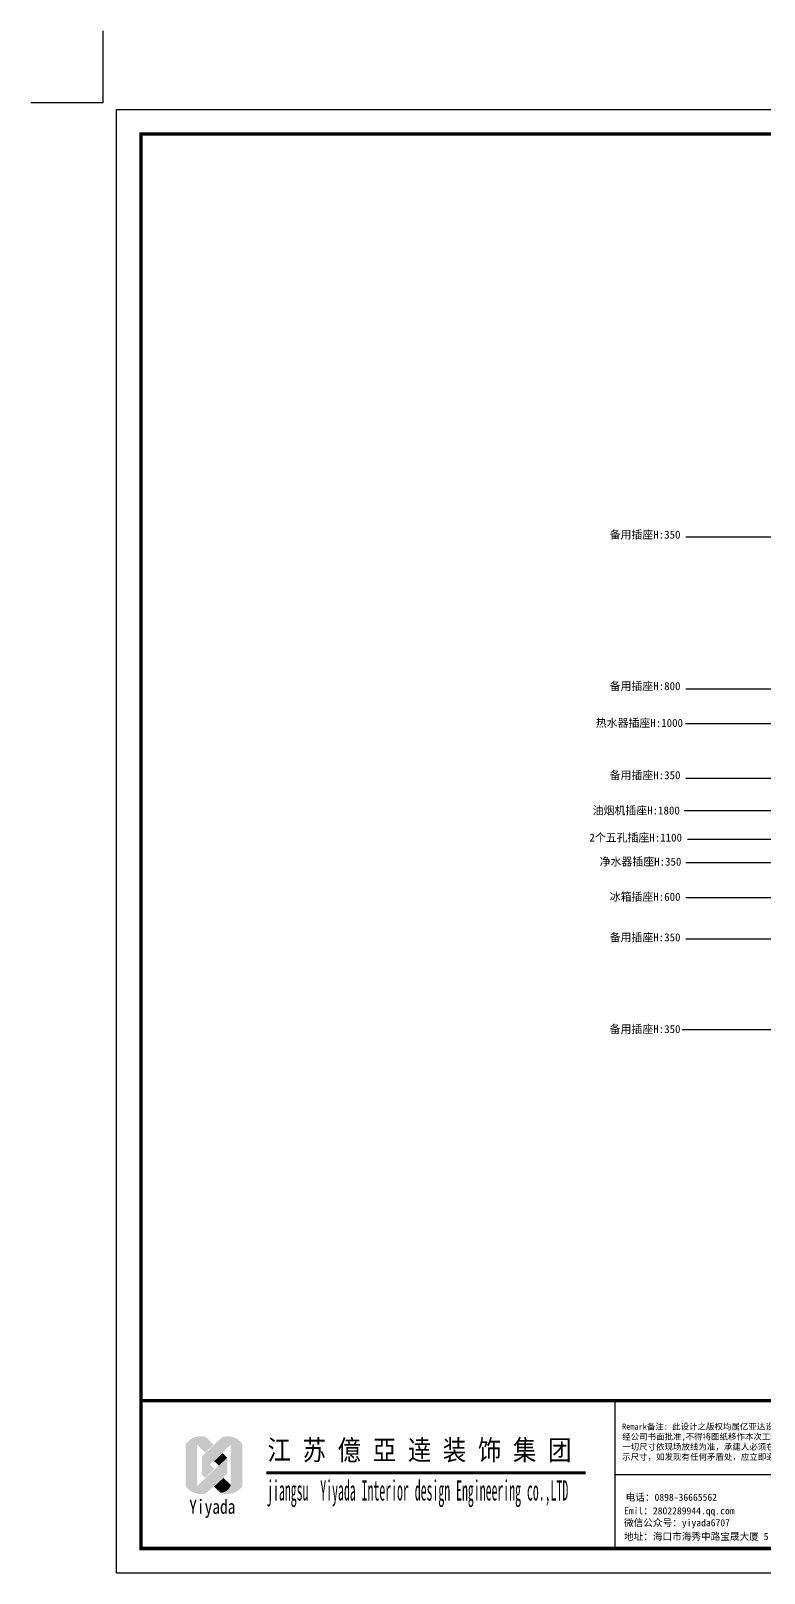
# Model space of a CAD drawing. Header units: millimetres. Extents: x -1705246 to 222838, y -3231245 to 126310.
# Drawn here: x 138804 to 152558, y -10165 to 18750 of the extents above; entities that cross this region are included whole.
import ezdxf

# ---------------------------------------------------------------- set-up
doc = ezdxf.new("R2010")
doc.units = ezdxf.units.MM
for name, color, linetype in [('0-01图框模板说明', 2, 'Continuous'), ('0-02图框细线', 136, 'Continuous'), ('06其他', 8, 'Continuous'), ('layer 1', 7, 'Continuous'), ('TK', 1, 'Continuous')]:
    doc.layers.add(name, color=color, linetype=linetype)
doc.layers.add('Z not print', color=8, linetype='Continuous', plot=False)
doc.styles.add('H1', font='')
doc.styles.get("Standard").update_dxf_attribs({"font": ''})
doc.styles.add('STYLE1', font='')
doc.styles.get('H1').set_extended_font_data('SimSun')
doc.styles.get('Standard').set_extended_font_data('SimSun')
doc.styles.get('STYLE1').set_extended_font_data('SimSun')
doc.dimstyles.new('ISO-25', dxfattribs={"dimscale": 70, "dimtxt": 2.5, "dimasz": 2.5, "dimexe": 1.25, "dimexo": 0.625, "dimtad": 1, "dimdec": 0, "dimtxsty": 'Standard', "dimblk": 'ARCHTICK', "dimcen": 2.5, "dimclrd": 251, "dimclre": 251, "dimclrt": 3, "dimadec": 0, "dimazin": 0, "dimtfac": 1, "dimtdec": 0, "dimtix": 1, "dimtmove": 2, "dimatfit": 3, "dimfxl": 1, "dimarcsym": 0})

# ---------------------------------------------------------------- blocks, each defined once
blk = doc.blocks.new('_ArchTick')
at = {"color": 0, "linetype": 'ByBlock', "const_width": 0.15}
blk.add_lwpolyline([(-0.5, -0.5), (0.5, 0.5)], dxfattribs=at)

msp = doc.modelspace()

# ---------------------------------------------------------------- hatches: boundary and pattern name
at = {"layer": '06其他', "linetype": 'ByBlock'}
h = msp.add_hatch(color=7, dxfattribs=at)
h.set_gradient(color1=(255, 241, 220), color2=(255, 110, 0), rotation=45, tint=1, name='HEMISPHERICAL')
h.paths.add_polyline_path([(141708, -7745.3), (141708, -7755.5, -0.16489), (141918.8, -7755.5), (142074.9, -7905.4), (142230.3, -7754.9), (142077, -7607.7, 0.3131734)])
h = msp.add_hatch(color=20, dxfattribs=at)
h.set_gradient(color1=(255, 63, 0), color2=(253, 236, 196), tint=1, name='HEMISPHERICAL')
h.paths.add_polyline_path([(141708, -8534.2, 0.3225612), (142088.4, -8668.7, -0.1677561), (141918.8, -8530.7), (141918.8, -7755.5, 0.16489), (141708, -7755.5)])
h = msp.add_hatch(color=16, dxfattribs=at)
h.set_gradient(color1=(127, 0, 0), color2=(204, 0, 0), rotation=135, tint=1, name='INVHEMISPHERICAL')
h.paths.add_polyline_path([(142011, -7980.8), (142159.2, -8128.9), (142556, -7754.5, -0.3370418), (142768.4, -7738.6, 0.3337101), (142386.1, -7617.6)])
h = msp.add_hatch(color=1, dxfattribs=at)
h.set_gradient(color1=(255, 0, 0), color2=(255, 127, 0), tint=1, name='INVHEMISPHERICAL')
h.paths.add_polyline_path([(142768.4, -7738.6, 0.3396012), (142554.8, -7755.6), (142554.8, -8512.3, -0.3188086), (142360.8, -8657.6, 0.3432185), (142768.4, -8540.7)])
h = msp.add_hatch(color=20, dxfattribs=at)
h.set_gradient(color1=(255, 63, 0), color2=(253, 236, 196), rotation=45, tint=1)
h.paths.add_polyline_path([(141918.8, -8530.7, 0.1677561), (142088.4, -8668.7), (142487, -8297.3), (142487, -8001.3)])
h = msp.add_hatch(color=18, dxfattribs=at)
h.set_gradient(color1=(76, 0, 0), color2=(127, 0, 0), rotation=45, tint=1, name='CURVED')
h.paths.add_polyline_path([(142011, -7980.8), (142011, -8319.5), (142070, -8376.5), (142244.4, -8214)])
h = msp.add_hatch(color=11, dxfattribs=at)
h.set_gradient(color1=(254, 140, 88), color2=(97, 0, 2), rotation=45, tint=1, name='HEMISPHERICAL')
h.paths.add_polyline_path([(142241.1, -8065), (142328.5, -8148.9), (142487, -8001.3), (142398.6, -7916.4)])
h = msp.add_hatch(color=16, dxfattribs=at)
h.set_gradient(color1=(127, 0, 0), color2=(204, 0, 0), rotation=45, tint=1, name='CURVED')
h.paths.add_polyline_path([(142554.8, -8512.3), (142414.8, -8377.8), (142239.9, -8540.8), (142360.8, -8657.6, 0.3188086)])

# ---------------------------------------------------------------- linework, layer by layer
at = {"layer": '0-01图框模板说明', "color": 2, "const_width": 66.9}
msp.add_lwpolyline([(178754.2, 16815.6), (178754.2, -9703.2), (140870.2, -9703.2), (140870.2, 16815.6)], close=True, dxfattribs=at)
msp.add_lwpolyline([(178754.2, -6931.2), (140865, -6931.2)], dxfattribs=at)
at = {"layer": '0-02图框细线'}
for p, q in [((149765, -9703.2), (149765, -6931.2)), ((149765, -8317.2), (178754.2, -8317.2))]:
    msp.add_line(p, q, dxfattribs=at)
msp.add_lwpolyline([(179216.2, 17277.6), (179216.2, -10165.2), (140408.2, -10165.2), (140408.2, 17277.6)], close=True, dxfattribs=at)
at = {"layer": '0-02图框细线', "ltscale": 0.2, "const_width": 61.5}
msp.add_lwpolyline([(143221, -8283.9), (149211.9, -8283.9)], dxfattribs=at)
at = {"layer": 'Z not print', "color": 5}
msp.add_lwpolyline([(140153.1, 18749.8), (140153.1, 17400.4), (138803.7, 17400.4)], dxfattribs=at)

# ---------------------------------------------------------------- texts
at = {"layer": '0-02图框细线'}
for s, insert, char_height, attachment_point in [('{\\fSimHei|b0|i0|c134|p2;Remark备注: 此设计之版权均属亿亚达设计公司所有，未\\P经公司书面批准,不得将图纸移作本次工程以外的其他用途;\\P一切尺寸依现场放线为准，承建人必须在工地核对图纸所\\P示尺寸，如发现有任何矛盾处，应立即通知设计师。}', (149894.2, -8059.6), 113.584, 7), ('{\\fSimSun|b0|i0|c134|p2;电话：0898-36665562  }', (149959.3, -8749.6), 132.515, 4), ('{\\fSimSun|b0|i0|c134|p2;Emil：2802289944.qq.com}', (149929.6, -9016.4), 132.515, 4), ('{\\fSimSun|b0|i0|c134|p2;微信公众号：yiyada6707}', (149929.6, -9239.7), 132.515, 4), ('{\\fSimSun|b0|i0|c134|p2;地址：海口市海秀中路宝晟大厦 5 层 501号}', (149927.9, -9485.7), 132.515, 4)]:
    msp.add_mtext(s, dxfattribs=dict(at, insert=insert, char_height=char_height, attachment_point=attachment_point))
at = {"layer": 'layer 1', "color": 44, "lineweight": 5, "char_height": 150, "width": 4338.102, "attachment_point": 1, "style": 'STYLE1'}
for s, insert in [('{\\C2;备用插座H:350}', (149660, 9380)), ('{\\C2;备用插座H:800}', (149660, 6540)), ('{\\C2;热水器插座H:1000}', (149400, 5850)), ('{\\C2;备用插座H:350}', (149660, 4870)), ('{\\C2;油烟机插座H:1800}', (149341, 4208.3)), ('{\\fSimSun|b1|i0|c134|p2;\\C2;2个五孔插座H:1100}', (149279.6, 3700)), ('{\\C2;净水器插座H:350}', (149472.1, 3249.3)), ('{\\C2;冰箱插座H:600}', (149660, 2590)), ('{\\C2;备用插座H:350}', (149660, 1830)), ('{\\C2;备用插座H:350}', (149660, 110))]:
    msp.add_mtext(s, dxfattribs=dict(at, insert=insert))
at = {"layer": 'TK', "color": 150, "style": 'H1'}
for s, height, width, p in [('江 苏 億 亞 逹 装 饰 集 团', 378.615, 0.85, (143241.6, -8046.4)), ('jiangsu  Yiyada Interior design Engineering co.,LTD', 378.615, 0.43, (143235.6, -8803.4)), ('Yiyada ', 265.03, 0.8, (141774.2, -9051.8))]:
    msp.add_text(s, height=height, dxfattribs=dict(at, width=width)).set_placement(p)

# ---------------------------------------------------------------- leaders
at = {"color": 1}
for points in [[(158161.2, 9260), (151090, 9260)], [(157756.2, 4615), (157756.2, 6410), (151090, 6410)], [(155220, 4295), (155220, 5760), (151080, 5760)], [(155630, 4730), (151090, 4730)], [(156890.5, 4126.3), (151060, 4126.3)], [(157920, 4275), (157920, 3590), (151120, 3590)], [(155030, 3150), (151090, 3150)], [(158635.5, 2493.1), (151090, 2493.1)], [(155330, 1920), (155330, 1720), (151090, 1720)], [(156799.6, -363.5), (156799.6, 20), (151020, 20)]]:
    msp.add_leader(points, dimstyle='ISO-25', override={"dimgap": 0.625, "dimtad": 0}, dxfattribs=at)

doc.saveas('drawing.dxf')
